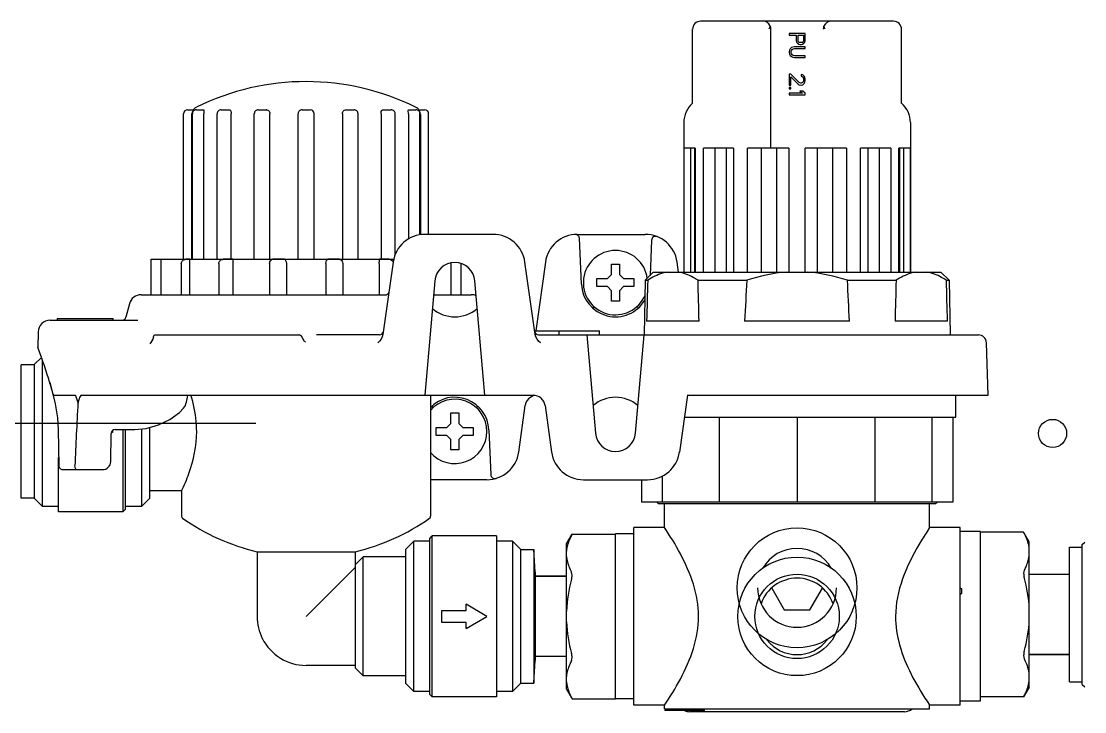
# Model space of a CAD drawing. Header units: millimetres. Extents: x 2482 to 7241, y 2335 to 6851.
# Drawn here: x 3042.5 to 3174.9, y 4629 to 4714.9 of the extents above; entities that cross this region are included whole.
import ezdxf

# ---------------------------------------------------------------- set-up
doc = ezdxf.new("R2010")
doc.units = ezdxf.units.MM
doc.header["$LTSCALE"] = 669.9
doc.layers.get('0').update_dxf_attribs({"linetype": 'CONTINUOUS'})
for name, color, linetype in [('_2211', 7, 'CONTINUOUS'), ('_7182', 7, 'CONTINUOUS'), ('_9295', 7, 'CONTINUOUS'), ('ASSI', 7, 'CONTINUOUS'), ('GEOM', 7, 'CONTINUOUS')]:
    doc.layers.add(name, color=color, linetype=linetype)

msp = doc.modelspace()

# ---------------------------------------------------------------- linework, layer by layer
at = {"color": 7, "linetype": 'Continuous'}
for p, q in [((3116, 4684.67), (3117, 4684.67)), ((3116, 4683.37), (3116, 4684.67)), ((3117, 4684.67), (3117, 4683.37)), ((3114.2, 4682.87), (3115.5, 4682.87)), ((3114.2, 4681.87), (3114.2, 4682.87)), ((3115.5, 4682.87), (3116, 4683.37)), ((3117, 4683.37), (3117.5, 4682.87)), ((3117.5, 4682.87), (3118.8, 4682.87)), ((3118.8, 4682.87), (3118.8, 4681.87)), ((3115.5, 4681.87), (3114.2, 4681.87)), ((3116, 4681.37), (3115.5, 4681.87)), ((3116, 4680.07), (3116, 4681.37)), ((3117.5, 4681.87), (3117, 4681.37)), ((3117, 4681.37), (3117, 4680.07)), ((3118.8, 4681.87), (3117.5, 4681.87)), ((3117, 4680.07), (3116, 4680.07)), ((3096, 4666.17), (3097, 4666.17)), ((3096, 4664.87), (3096, 4666.17)), ((3097, 4666.17), (3097, 4664.87)), ((3094.2, 4664.37), (3095.5, 4664.37)), ((3094.2, 4663.37), (3094.2, 4664.37)), ((3095.5, 4664.37), (3096, 4664.87)), ((3097, 4664.87), (3097.5, 4664.37)), ((3097.5, 4664.37), (3098.8, 4664.37)), ((3098.8, 4664.37), (3098.8, 4663.37)), ((3095.5, 4663.37), (3094.2, 4663.37)), ((3096, 4662.87), (3095.5, 4663.37)), ((3096, 4661.57), (3096, 4662.87)), ((3097.5, 4663.37), (3097, 4662.87)), ((3097, 4662.87), (3097, 4661.57)), ((3098.8, 4663.37), (3097.5, 4663.37)), ((3097, 4661.57), (3096, 4661.57))]:
    msp.add_line(p, q, dxfattribs=at)
at = {"color": 4}
msp.add_line((2971.74, 4664.88), (3071.74, 4664.88), dxfattribs=at)
at = {"color": 7, "linetype": 'Continuous'}
msp.add_open_spline([(3062.76, 4666.77), (3062.93, 4666.97), (3063.15, 4667.52), (3063.24, 4668.07), (3063.26, 4668.37)], degree=3, knots=[0, 0, 0, 0, 0.474058, 1, 1, 1, 1], dxfattribs=at)
at = {"layer": '_2211', "color": 7, "linetype": 'Continuous'}
for p, q in [((3125.01, 4702.28), (3125.01, 4683.67)), ((3153.2, 4702.28), (3153.2, 4683.67)), ((3126.42, 4699.11), (3125.04, 4699.11)), ((3125.04, 4683.67), (3125.04, 4699.11)), ((3125.84, 4699.11), (3125.84, 4683.67)), ((3126.36, 4683.67), (3126.36, 4699.11)), ((3126.42, 4699.11), (3126.42, 4683.67)), ((3131.19, 4699.11), (3127.44, 4699.11)), ((3127.44, 4683.67), (3127.44, 4699.11)), ((3128.87, 4699.11), (3128.87, 4683.67)), ((3130.3, 4683.67), (3130.3, 4699.11)), ((3131.19, 4699.11), (3131.19, 4683.67)), ((3138.09, 4699.11), (3132.95, 4699.11)), ((3132.95, 4683.67), (3132.95, 4699.11)), ((3134.64, 4699.11), (3134.64, 4683.67)), ((3136.6, 4683.67), (3136.6, 4699.11)), ((3138.09, 4699.11), (3138.09, 4683.67)), ((3145.25, 4699.11), (3140.12, 4699.11)), ((3140.12, 4683.67), (3140.12, 4699.11)), ((3141.61, 4699.11), (3141.61, 4683.67)), ((3143.56, 4683.67), (3143.56, 4699.11)), ((3145.25, 4699.11), (3145.25, 4683.67)), ((3150.77, 4699.11), (3147.01, 4699.11)), ((3147.01, 4683.67), (3147.01, 4699.11)), ((3147.91, 4699.11), (3147.91, 4683.67)), ((3149.34, 4683.67), (3149.34, 4699.11)), ((3150.77, 4699.11), (3150.77, 4683.67)), ((3153.16, 4699.11), (3151.78, 4699.11)), ((3151.78, 4683.67), (3151.78, 4699.11)), ((3151.84, 4699.11), (3151.84, 4683.67)), ((3152.37, 4683.67), (3152.37, 4699.11)), ((3153.16, 4699.11), (3153.16, 4683.67))]:
    msp.add_line(p, q, dxfattribs=at)
for centre, start, end in [((3128.19, 4702.28), 131.1806, 180), ((3150.02, 4702.28), 0, 48.8194)]:
    msp.add_arc(centre, 3.18, start, end, dxfattribs=at)
at = {"layer": '_7182', "color": 7, "linetype": 'Continuous'}
for p, q in [((3129.42, 4665.63), (3129.42, 4655.09)), ((3139.1, 4665.63), (3139.1, 4655.09)), ((3148.78, 4665.63), (3148.78, 4655.09)), ((3155.87, 4665.63), (3155.87, 4655.09)), ((3158.47, 4665.63), (3158.47, 4655.09)), ((3119.74, 4657.87), (3119.74, 4655.09)), ((3122.33, 4658.31), (3122.33, 4655.09)), ((3158.47, 4655.09), (3119.74, 4655.09))]:
    msp.add_line(p, q, dxfattribs=at)
at = {"layer": '_9295', "color": 7, "linetype": 'Continuous'}
for p, q in [((3161.88, 4651.42), (3159.4, 4651.42)), ((3161.88, 4651.42), (3161.88, 4630.32)), ((3159.59, 4644.29), (3159.4, 4644.4)), ((3159.59, 4643.75), (3159.59, 4644.29)), ((3159.4, 4643.64), (3159.59, 4643.75)), ((3161.88, 4630.32), (3159.4, 4630.32)), ((3152.46, 4629.02), (3125.74, 4629.02))]:
    msp.add_line(p, q, dxfattribs=at)
for radius in [7.37, 5.25]:
    msp.add_circle((3139.1, 4640.87), radius, dxfattribs=at)
for centre, radius, start, end in [((3139.1, 4640.87), 4.75, 19.3252, 160.6748), ((3139.1, 4640.87), 4.75, 217.8435, 322.1565), ((3125.74, 4630.54), 1.52, 245.2988, 270), ((3152.46, 4630.54), 1.52, 270, 309.0885)]:
    msp.add_arc(centre, radius, start, end, dxfattribs=at)
at = {"layer": 'ASSI', "color": 7, "linetype": 'Continuous'}
for p, q in [((3126.1, 4704.66), (3126.1, 4713.87)), ((3152.1, 4704.66), (3152.1, 4713.87)), ((3058.7, 4685.27), (3088.91, 4685.27)), ((3058.7, 4680.87), (3058.7, 4685.27)), ((3059.96, 4680.87), (3059.96, 4685.27)), ((3062.47, 4684.77), (3062.47, 4680.87)), ((3063.54, 4680.87), (3063.54, 4685.27)), ((3067.14, 4684.77), (3067.14, 4680.87)), ((3068.89, 4685.19), (3068.89, 4685.27)), ((3068.9, 4684.77), (3068.9, 4680.87)), ((3073.46, 4684.77), (3073.46, 4680.87)), ((3075.54, 4684.77), (3075.54, 4680.87)), ((3080.47, 4684.77), (3080.47, 4680.87)), ((3082.55, 4684.77), (3082.55, 4680.87)), ((3087.1, 4684.77), (3087.1, 4680.87)), ((3087.12, 4685.19), (3087.12, 4685.27)), ((3096.05, 4680.87), (3096.05, 4684.81)), ((3097.3, 4680.87), (3097.3, 4684.72)), ((3120.19, 4682.67), (3120.07, 4675.87)), ((3158.02, 4682.67), (3158.14, 4675.87)), ((3056.01, 4679.75), (3055.58, 4678.07)), ((3121.63, 4655.09), (3121.85, 4654.87)), ((3156.35, 4654.87), (3121.85, 4654.87)), ((3122.6, 4651.92), (3122.6, 4654.87)), ((3155.6, 4651.92), (3155.6, 4654.87)), ((3156.57, 4655.09), (3156.35, 4654.87)), ((3118.8, 4651.12), (3116.5, 4651.12)), ((3122.6, 4651.92), (3118.8, 4651.92)), ((3118.8, 4629.82), (3118.8, 4651.92)), ((3155.6, 4651.92), (3155.28, 4651.43)), ((3159.4, 4651.92), (3155.6, 4651.92)), ((3159.4, 4629.82), (3159.4, 4651.92)), ((3161.88, 4651.37), (3161.9, 4651.37)), ((3173, 4649.49), (3174.6, 4649.49)), ((3173, 4632.74), (3173, 4649.49)), ((3110.4, 4645.87), (3106.5, 4645.87)), ((3168, 4646.12), (3173, 4646.12)), ((3110.4, 4635.87), (3106.5, 4635.87)), ((3168, 4636.12), (3173, 4636.12)), ((3173, 4632.74), (3174.6, 4632.74)), ((3118.8, 4630.62), (3116.5, 4630.62)), ((3122.6, 4629.82), (3118.8, 4629.82)), ((3122.6, 4629.37), (3122.6, 4629.82)), ((3155.28, 4630.31), (3155.6, 4629.82)), ((3159.4, 4629.82), (3155.6, 4629.82)), ((3155.6, 4629.37), (3155.6, 4629.82)), ((3161.88, 4630.87), (3161.9, 4630.87))]:
    msp.add_line(p, q, dxfattribs=at)
at = {"layer": 'ASSI', "linetype": 'Continuous'}
msp.add_line((3125.06, 4665.63), (3158.85, 4665.63), dxfattribs=at)
msp.add_circle((3170.9, 4663.62), 1.75, dxfattribs=at)
at = {"layer": 'ASSI', "color": 7, "linetype": 'Continuous'}
msp.add_circle((3139.1, 4644.42), 7.45, dxfattribs=at)
for centre, radius, start, end in [((3116.5, 4682.37), 4, 7.7132, 337.1287), ((3069.96, 4685.2), 1.07, 180.1872, 181.5909), ((3096.5, 4663.87), 4, 220.8018, 139.1982), ((3139.1, 4644.42), 4.91, 29.8935, 150.0953), ((3139.1, 4644.42), 4.91, 180, 360)]:
    msp.add_arc(centre, radius, start, end, dxfattribs=at)
for points, knots in [([(3062.47, 4684.77), (3062.47, 4684.9), (3062.63, 4685.18), (3062.92, 4685.27), (3063.05, 4685.27)], [0, 0, 0, 0, 0.496582, 1, 1, 1, 1]), ([(3067.14, 4684.77), (3067.14, 4684.9), (3067.28, 4685.17), (3067.55, 4685.27), (3067.67, 4685.27)], [0, 0, 0, 0, 0.514685, 1, 1, 1, 1]), ([(3068.89, 4685.17), (3068.89, 4685.14), (3068.9, 4685.01), (3068.9, 4684.88), (3068.9, 4684.77)], [0, 0, 0, 0, 0.18902, 1, 1, 1, 1]), ([(3073.46, 4684.77), (3073.46, 4684.84), (3073.5, 4685.06), (3073.71, 4685.27), (3073.87, 4685.27)], [0, 0, 0, 0, 0.30425, 1, 1, 1, 1]), ([(3075.32, 4685.27), (3075.38, 4685.27), (3075.5, 4685.06), (3075.54, 4684.89), (3075.54, 4684.77)], [0, 0, 0, 0, 0.341793, 1, 1, 1, 1]), ([(3080.47, 4684.77), (3080.47, 4684.89), (3080.5, 4685.06), (3080.62, 4685.27), (3080.69, 4685.27)], [0, 0, 0, 0, 0.658208, 1, 1, 1, 1]), ([(3082.14, 4685.27), (3082.19, 4685.27), (3082.41, 4685.2), (3082.55, 4684.95), (3082.55, 4684.77)], [0, 0, 0, 0, 0.207365, 1, 1, 1, 1]), ([(3087.1, 4684.77), (3087.1, 4684.81), (3087.1, 4684.95), (3087.12, 4685.09), (3087.12, 4685.19)], [0, 0, 0, 0, 0.310306, 1, 1, 1, 1]), ([(3126.85, 4640.87), (3126.85, 4643.57), (3125.42, 4647.48), (3123.29, 4650.89), (3122.6, 4651.92)], [0, 0, 0, 0, 0.680183, 1, 1, 1, 1]), ([(3155.28, 4651.43), (3154.94, 4650.91), (3152.95, 4647.74), (3151.36, 4644.03), (3151.36, 4640.87)], [0, 0, 0, 0, 0.162213, 1, 1, 1, 1]), ([(3122.6, 4629.82), (3123.29, 4630.84), (3125.42, 4634.26), (3126.85, 4638.16), (3126.85, 4640.87)], [0, 0, 0, 0, 0.31982, 1, 1, 1, 1]), ([(3151.36, 4640.87), (3151.36, 4639.67), (3151.95, 4635.87), (3153.86, 4632.48), (3155.28, 4630.31)], [0, 0, 0, 0, 0.315452, 1, 1, 1, 1])]:
    msp.add_open_spline(points, degree=3, knots=knots, dxfattribs=at)
msp.add_open_spline([(3088.33, 4685.27), (3088.53, 4685.27), (3088.76, 4685.12), (3088.83, 4684.94)], degree=3, dxfattribs=at)
at = {"layer": 'GEOM', "color": 7, "linetype": 'Continuous'}
for p, q in [((3151.1, 4714.87), (3127.1, 4714.87)), ((3126.1, 4704.66), (3126.1, 4713.87)), ((3135.85, 4699.11), (3135.85, 4713.87)), ((3140.1, 4713.37), (3138.1, 4713.37)), ((3138.1, 4713.37), (3138.1, 4713.15)), ((3138.1, 4713.15), (3139, 4713.15)), ((3139, 4713.15), (3139, 4712.48)), ((3139.25, 4713.15), (3139.89, 4713.15)), ((3139.25, 4712.44), (3139.25, 4713.15)), ((3139.89, 4713.15), (3139.89, 4712.44)), ((3140.1, 4712.48), (3140.1, 4713.37)), ((3152.1, 4704.66), (3152.1, 4713.87)), ((3139, 4712.48), (3139.04, 4712.29)), ((3139.04, 4712.29), (3139.17, 4712.14)), ((3139.17, 4712.14), (3139.34, 4712.03)), ((3139.29, 4712.33), (3139.25, 4712.44)), ((3139.38, 4712.25), (3139.29, 4712.33)), ((3139.34, 4712.03), (3139.46, 4711.99)), ((3139.51, 4712.22), (3139.38, 4712.25)), ((3139.46, 4711.99), (3139.63, 4711.99)), ((3139.63, 4712.22), (3139.51, 4712.22)), ((3139.76, 4712.25), (3139.63, 4712.22)), ((3139.63, 4711.99), (3139.76, 4712.03)), ((3139.85, 4712.33), (3139.76, 4712.25)), ((3139.76, 4712.03), (3139.93, 4712.14)), ((3139.89, 4712.44), (3139.85, 4712.33)), ((3139.93, 4712.14), (3140.06, 4712.29)), ((3140.06, 4712.29), (3140.1, 4712.48)), ((3138.15, 4711.29), (3138.1, 4711.1)), ((3138.1, 4711.1), (3138.1, 4710.95)), ((3138.1, 4710.95), (3138.15, 4710.77)), ((3138.23, 4711.44), (3138.15, 4711.29)), ((3138.15, 4710.77), (3138.23, 4710.62)), ((3138.4, 4711.59), (3138.23, 4711.44)), ((3138.23, 4710.62), (3138.4, 4710.47)), ((3138.36, 4711.1), (3138.4, 4711.25)), ((3138.36, 4710.95), (3138.36, 4711.1)), ((3138.4, 4710.81), (3138.36, 4710.95)), ((3138.57, 4711.66), (3138.4, 4711.59)), ((3138.4, 4711.25), (3138.49, 4711.36)), ((3138.49, 4710.69), (3138.4, 4710.81)), ((3138.4, 4710.47), (3138.57, 4710.4)), ((3138.49, 4711.36), (3138.61, 4711.44)), ((3138.61, 4710.62), (3138.49, 4710.69)), ((3138.78, 4711.7), (3138.57, 4711.66)), ((3138.61, 4711.44), (3138.78, 4711.47)), ((3138.78, 4710.58), (3138.61, 4710.62)), ((3140.1, 4711.7), (3138.78, 4711.7)), ((3138.78, 4711.47), (3140.1, 4711.47)), ((3140.1, 4710.58), (3138.78, 4710.58)), ((3140.1, 4711.47), (3140.1, 4711.7)), ((3140.1, 4710.36), (3140.1, 4710.58)), ((3138.57, 4710.4), (3138.78, 4710.36)), ((3138.78, 4710.36), (3140.1, 4710.36)), ((3138.32, 4708.28), (3138.1, 4708.28)), ((3138.1, 4708.28), (3138.1, 4706.94)), ((3139.38, 4707.24), (3138.32, 4708.28)), ((3138.32, 4706.94), (3138.32, 4707.98)), ((3138.32, 4707.98), (3139.25, 4707.05)), ((3139.8, 4708.21), (3139.63, 4708.24)), ((3139.63, 4708.24), (3139.63, 4708.06)), ((3139.63, 4708.06), (3139.76, 4707.98)), ((3139.76, 4707.98), (3139.85, 4707.87)), ((3139.97, 4708.06), (3139.8, 4708.21)), ((3139.85, 4707.87), (3139.89, 4707.69)), ((3140.06, 4707.91), (3139.97, 4708.06)), ((3140.1, 4707.65), (3140.06, 4707.91)), ((3138.1, 4706.94), (3138.32, 4706.94)), ((3138.32, 4706.65), (3138.1, 4706.65)), ((3138.1, 4706.65), (3138.1, 4706.46)), ((3138.32, 4706.46), (3138.32, 4706.65)), ((3139.25, 4707.05), (3139.38, 4706.98)), ((3139.55, 4707.17), (3139.38, 4707.24)), ((3139.38, 4706.98), (3139.55, 4706.94)), ((3139.63, 4707.17), (3139.55, 4707.17)), ((3139.55, 4706.94), (3139.63, 4706.94)), ((3139.76, 4707.24), (3139.63, 4707.17)), ((3139.63, 4706.94), (3139.8, 4706.98)), ((3139.85, 4707.35), (3139.76, 4707.24)), ((3139.8, 4706.98), (3139.97, 4707.13)), ((3139.89, 4707.54), (3139.85, 4707.35)), ((3139.89, 4707.69), (3139.89, 4707.54)), ((3139.97, 4707.13), (3140.06, 4707.28)), ((3140.06, 4707.28), (3140.1, 4707.5)), ((3140.1, 4707.5), (3140.1, 4707.65)), ((3138.1, 4706.46), (3138.32, 4706.46)), ((3139.76, 4705.94), (3138.1, 4705.94)), ((3138.1, 4705.94), (3138.1, 4705.72)), ((3138.1, 4705.72), (3140.1, 4705.72)), ((3139.8, 4706.16), (3139.46, 4706.16)), ((3139.46, 4706.16), (3139.76, 4705.94)), ((3140.1, 4705.94), (3139.8, 4706.16)), ((3140.1, 4705.72), (3140.1, 4705.94)), ((3063.25, 4703.87), (3063.97, 4703.87)), ((3064.34, 4703.87), (3065.21, 4703.87)), ((3067.43, 4703.87), (3068.4, 4703.87)), ((3072.05, 4703.87), (3073.05, 4703.87)), ((3073.12, 4703.86), (3073.05, 4703.87)), ((3077.5, 4703.87), (3078.5, 4703.87)), ((3082.89, 4703.86), (3082.96, 4703.87)), ((3082.96, 4703.87), (3083.96, 4703.87)), ((3087.61, 4703.87), (3088.58, 4703.87)), ((3090.8, 4703.87), (3091.67, 4703.87)), ((3092.04, 4703.87), (3092.75, 4703.87)), ((3062.75, 4685.27), (3062.75, 4703.37)), ((3063.79, 4685.27), (3063.79, 4703.26)), ((3063.84, 4685.27), (3063.84, 4703.37)), ((3065.25, 4685.27), (3065.25, 4703.26)), ((3066.93, 4685.27), (3066.93, 4703.37)), ((3068.66, 4703.26), (3068.66, 4703.37)), ((3068.66, 4685.27), (3068.66, 4703.26)), ((3071.55, 4685.27), (3071.55, 4703.37)), ((3073.49, 4703.26), (3073.49, 4703.37)), ((3073.49, 4685.27), (3073.49, 4703.26)), ((3077, 4685.27), (3077, 4703.37)), ((3079, 4685.27), (3079, 4703.37)), ((3082.52, 4703.37), (3082.52, 4703.26)), ((3082.52, 4703.26), (3082.52, 4685.27)), ((3084.46, 4685.27), (3084.46, 4703.37)), ((3087.34, 4703.37), (3087.35, 4703.26)), ((3087.35, 4703.26), (3087.35, 4685.27)), ((3089.08, 4685.86), (3089.08, 4703.37)), ((3090.75, 4703.26), (3090.75, 4687.78)), ((3092.17, 4688.32), (3092.17, 4703.37)), ((3092.21, 4703.37), (3092.22, 4703.29)), ((3092.22, 4703.29), (3092.22, 4703.26)), ((3092.22, 4703.26), (3092.22, 4688.32)), ((3093.25, 4688.37), (3093.25, 4703.37)), ((3101.27, 4688.37), (3092.79, 4688.37)), ((3111.74, 4688.37), (3120.21, 4688.37)), ((3112.26, 4682.18), (3112.01, 4687.88)), ((3120.99, 4687.65), (3120.8, 4683.27)), ((3063.54, 4685.27), (3063.05, 4685.27)), ((3068.89, 4685.27), (3067.67, 4685.27)), ((3075.32, 4685.27), (3073.87, 4685.27)), ((3082.14, 4685.27), (3080.69, 4685.27)), ((3088.33, 4685.27), (3087.12, 4685.27)), ((3088.83, 4684.92), (3087.56, 4675.92)), ((3106.5, 4675.92), (3105.23, 4684.92)), ((3107.78, 4684.92), (3106.57, 4676.37)), ((3124.35, 4683.67), (3124.18, 4684.92)), ((3121.2, 4683.67), (3120.19, 4682.67)), ((3120.19, 4682.67), (3120.51, 4682.67)), ((3121.2, 4683.67), (3157, 4683.67)), ((3126.78, 4682.67), (3132.84, 4682.67)), ((3145.37, 4682.67), (3151.43, 4682.67)), ((3157, 4683.67), (3158.02, 4682.67)), ((3157.69, 4682.67), (3158.02, 4682.67)), ((3094.01, 4682.59), (3092.77, 4668.37)), ((3100.24, 4668.37), (3098.99, 4682.59)), ((3057.46, 4680.87), (3088.01, 4680.87)), ((3093.86, 4680.87), (3098.54, 4680.87)), ((3113.74, 4679.5), (3113.71, 4679.16)), ((3119.26, 4679.5), (3119.29, 4679.16)), ((3046.14, 4677.7), (3057.07, 4677.7)), ((3047, 4677.9), (3054, 4677.9)), ((3047, 4677.9), (3047, 4677.7)), ((3054, 4677.7), (3054, 4677.9)), ((3126.91, 4677.57), (3120.38, 4677.57)), ((3145.63, 4677.57), (3132.57, 4677.57)), ((3157.83, 4677.57), (3151.3, 4677.57)), ((3044.64, 4676.22), (3044.61, 4674.36)), ((3106.44, 4676.37), (3114.5, 4676.37)), ((3109.5, 4675.87), (3109.5, 4676.37)), ((3114.5, 4675.87), (3114.5, 4676.37)), ((3059.19, 4675.87), (3077.12, 4675.87)), ((3087.12, 4675.87), (3079.28, 4675.87)), ((3106.94, 4675.87), (3161.67, 4675.87)), ((3112.94, 4675.87), (3114.01, 4663.65)), ((3118.99, 4663.65), (3120.06, 4675.87)), ((3162.9, 4668.37), (3162.67, 4674.9)), ((3044.66, 4674.21), (3044.61, 4674.36)), ((3044.75, 4673.97), (3044.66, 4674.21)), ((3042.55, 4655.57), (3042.55, 4672.17)), ((3044.2, 4672.17), (3042.55, 4672.17)), ((3044.2, 4672.22), (3045.07, 4673.08)), ((3044.2, 4655.52), (3044.2, 4672.22)), ((3045.11, 4672.96), (3045.06, 4673.08)), ((3045.2, 4654.52), (3045.2, 4672.69)), ((3046.09, 4669.95), (3046.37, 4669)), ((3046.6, 4668.37), (3049.24, 4668.37)), ((3050.09, 4668.37), (3106.25, 4668.37)), ((3093.5, 4668.37), (3093.5, 4653.32)), ((3125.45, 4668.37), (3124.46, 4661.31)), ((3125.45, 4668.37), (3162.9, 4668.37)), ((3158.85, 4665.63), (3158.85, 4668.33)), ((3093.74, 4666.74), (3093.71, 4667.07)), ((3099.29, 4667.07), (3099.26, 4666.74)), ((3104.46, 4661.31), (3105.27, 4667.08)), ((3107.74, 4667.08), (3108.55, 4661.31)), ((3057.5, 4664.19), (3057.5, 4654.52)), ((3058.5, 4664.36), (3058.5, 4655.52)), ((3047.13, 4664.11), (3047.22, 4659.61)), ((3053.68, 4660.1), (3053.74, 4663.63)), ((3053.76, 4663.73), (3054, 4663.87)), ((3054, 4663.87), (3053.87, 4663.94)), ((3054.24, 4664.12), (3056.67, 4664.12)), ((3055.2, 4664.12), (3055.2, 4653.87)), ((3055.5, 4664.12), (3055.5, 4654.17)), ((3100.75, 4664.05), (3100.99, 4658.49)), ((3047.2, 4653.87), (3047.2, 4660.63)), ((3047.72, 4659.12), (3052.68, 4659.12)), ((3049.23, 4659.61), (3049.23, 4659.59)), ((3100.5, 4657.87), (3093.5, 4657.87)), ((3112.51, 4657.87), (3120.5, 4657.87)), ((3062.5, 4656.47), (3058.5, 4656.47)), ((3062.5, 4656.47), (3062.5, 4653.32)), ((3044.2, 4655.57), (3042.55, 4655.57)), ((3044.2, 4655.52), (3045.2, 4654.52)), ((3058.5, 4655.52), (3057.5, 4654.52)), ((3047.2, 4654.52), (3045.2, 4654.52)), ((3055.2, 4653.87), (3047.2, 4653.87)), ((3055.5, 4654.17), (3055.2, 4653.87)), ((3057.5, 4654.52), (3055.5, 4654.52)), ((3110.4, 4649.89), (3111.1, 4651.11)), ((3111.1, 4651.11), (3111.03, 4650.97)), ((3111.1, 4651.11), (3116.5, 4651.11)), ((3116.5, 4630.62), (3116.5, 4651.12)), ((3161.9, 4651.37), (3161.9, 4630.87)), ((3167.3, 4651.36), (3161.9, 4651.36)), ((3167.37, 4651.22), (3167.3, 4651.36)), ((3168, 4650.14), (3167.38, 4651.22)), ((3090.4, 4649.22), (3091.4, 4650.22)), ((3093.4, 4650.22), (3091.4, 4650.22)), ((3091.4, 4631.52), (3091.4, 4650.22)), ((3093.4, 4650.57), (3093.7, 4650.87)), ((3093.4, 4631.17), (3093.4, 4650.57)), ((3101.7, 4650.87), (3093.7, 4650.87)), ((3093.7, 4630.87), (3093.7, 4650.87)), ((3101.7, 4650.87), (3101.7, 4630.87)), ((3103.7, 4650.22), (3101.7, 4650.22)), ((3103.7, 4650.22), (3103.7, 4631.52)), ((3104.7, 4649.22), (3103.7, 4650.22)), ((3110.4, 4631.84), (3110.4, 4649.89)), ((3168, 4632.09), (3168, 4650.14)), ((3174.6, 4649.82), (3174.9, 4650.12)), ((3174.6, 4632.42), (3174.6, 4649.82)), ((3071.9, 4648.91), (3084.1, 4648.91)), ((3071.9, 4648.91), (3071.9, 4640.87)), ((3084.1, 4648.91), (3084.1, 4634.47)), ((3084.1, 4647.27), (3085.1, 4648.27)), ((3090.4, 4648.27), (3085.1, 4648.27)), ((3085.1, 4633.47), (3085.1, 4648.27)), ((3090.4, 4632.52), (3090.4, 4649.22)), ((3104.7, 4649.22), (3104.7, 4632.52)), ((3104.7, 4649.17), (3106.36, 4649.17)), ((3106.5, 4646.37), (3106.36, 4649.17)), ((3106.36, 4649.17), (3106.36, 4632.57)), ((3084.1, 4646.97), (3078, 4640.87)), ((3106.5, 4646.37), (3106.5, 4635.37)), ((3106.5, 4645.87), (3110.4, 4645.87)), ((3168, 4646.12), (3173, 4646.12)), ((3135.95, 4644.39), (3137.51, 4641.67)), ((3140.69, 4641.67), (3142.26, 4644.39)), ((3100.5, 4640.87), (3097.9, 4642.37)), ((3097.9, 4641.62), (3097.9, 4642.37)), ((3137.51, 4641.67), (3140.69, 4641.67)), ((3094.9, 4641.62), (3097.9, 4641.62)), ((3094.9, 4640.12), (3094.9, 4641.62)), ((3097.9, 4639.37), (3100.5, 4640.87)), ((3097.9, 4640.12), (3094.9, 4640.12)), ((3097.9, 4639.37), (3097.9, 4640.12)), ((3106.36, 4632.6), (3106.5, 4635.37)), ((3110.4, 4635.87), (3106.5, 4635.87)), ((3173, 4636.12), (3168, 4636.12)), ((3084.1, 4634.77), (3078, 4634.77)), ((3084.1, 4634.47), (3085.1, 4633.47)), ((3090.4, 4633.47), (3085.1, 4633.47)), ((3090.4, 4632.52), (3091.4, 4631.52)), ((3104.7, 4632.52), (3103.7, 4631.52)), ((3104.7, 4632.57), (3106.36, 4632.57)), ((3174.6, 4632.42), (3174.9, 4632.12)), ((3093.4, 4631.52), (3091.4, 4631.52)), ((3093.4, 4631.17), (3093.7, 4630.87)), ((3103.7, 4631.52), (3101.7, 4631.52)), ((3110.4, 4631.84), (3111.03, 4630.76)), ((3168, 4632.09), (3167.3, 4630.88)), ((3101.7, 4630.87), (3093.7, 4630.87)), ((3111.03, 4630.76), (3111.1, 4630.63)), ((3111.1, 4630.63), (3116.5, 4630.63)), ((3167.3, 4630.88), (3161.9, 4630.88)), ((3167.3, 4630.88), (3167.37, 4631.01)), ((3122.6, 4629.37), (3155.6, 4629.37)), ((3122.63, 4629.37), (3122.63, 4629.17)), ((3127.63, 4629.17), (3122.63, 4629.17))]:
    msp.add_line(p, q, dxfattribs=at)
for points in [[(3063.79, 4703.26), (3063.79, 4703.29), (3063.79, 4703.33), (3063.79, 4703.37)], [(3065.25, 4703.26), (3065.25, 4703.29), (3065.25, 4703.33), (3065.26, 4703.37)], [(3090.75, 4703.37), (3090.75, 4703.33), (3090.75, 4703.29), (3090.75, 4703.26)], [(3088.31, 4681.19), (3088.29, 4681.15), (3088.23, 4681.02), (3088.13, 4680.92), (3088.03, 4680.87), (3088.01, 4680.87)], [(3046.37, 4669), (3046.77, 4667.29), (3047.04, 4665.55), (3047.13, 4664.11)], [(3056.67, 4664.12), (3058.08, 4664.24), (3059.63, 4664.67), (3061.04, 4665.35), (3062.23, 4666.24), (3062.76, 4666.77)]]:
    msp.add_lwpolyline(points, dxfattribs=at)
for centre, radius, start, end in [((3127.1, 4713.87), 1, 90, 180), ((3134.85, 4713.87), 1, 0, 57.8749), ((3143.35, 4713.87), 1, 122.1251, 180), ((3151.1, 4713.87), 1, 0, 90), ((3078, 4676.61), 30.76, 63.561, 116.3529), ((3063.25, 4703.37), 0.5, 90, 180), ((3064.34, 4703.37), 0.5, 89.9999, 180), ((3064.75, 4703.26), 1, 116.439, 142.2284), ((3067.43, 4703.37), 0.5, 89.9999, 180), ((3072.05, 4703.37), 0.5, 89.9999, 180), ((3077.5, 4703.37), 0.5, 89.9996, 180), ((3078.5, 4703.37), 0.5, 0, 89.9999), ((3083.96, 4703.37), 0.5, 0, 90.0001), ((3088.58, 4703.37), 0.5, 0, 90.0001), ((3091.67, 4703.37), 0.5, 0, 90.0001), ((3091.25, 4703.26), 1, 37.7716, 63.561), ((3092.75, 4703.37), 0.5, 0, 90), ((3064.95, 4703.24), 1.17, 161.7265, 173.48), ((3091.05, 4703.24), 1.17, 6.5199, 18.2653), ((3092.79, 4684.37), 4, 90, 172), ((3101.27, 4684.37), 4, 8, 90), ((3111.74, 4684.37), 4, 90, 172), ((3111.51, 4687.86), 0.5, 2.4994, 93.7403), ((3120.21, 4684.37), 4, 8, 90), ((3121.49, 4687.63), 0.5, 68.6881, 177.4932), ((3096.5, 4682.37), 2.5, 5, 175), ((3116.5, 4682.37), 4.25, 182.5, 329.3338), ((3057.46, 4679.37), 1.5, 90, 165.4258), ((3098.54, 4679.37), 1.5, 65.663, 90), ((3096.5, 4682.37), 4.25, 228.9681, 311.0319), ((3046.14, 4676.2), 1.5, 90, 179), ((3055.09, 4678.2), 0.5, 270, 345.4258), ((3087.12, 4676.37), 0.5, 270, 352), ((3106.94, 4676.37), 0.5, 188, 270), ((3161.67, 4674.87), 1, 2, 90), ((2950.3, 4639.74), 100.46, 19.387, 19.9264), ((3096.5, 4663.87), 4.25, 2.5, 135.2172), ((3106.75, 4666.87), 1.5, 100.5164, 172), ((3106.25, 4666.87), 1.5, 8, 90), ((3116.5, 4663.87), 4.25, 48.9681, 131.0319), ((3158.55, 4668.33), 0.3, 0, 7.8394), ((3588.85, 4636.81), 540.11, 176.7524, 177.5803), ((3054.24, 4663.62), 0.5, 90, 179), ((3116.5, 4663.87), 2.5, 185, 355), ((3100.5, 4661.87), 4, 270, 352), ((3112.51, 4661.87), 4, 188, 270), ((3120.5, 4661.87), 4, 270, 352), ((3047.72, 4659.62), 0.499, 181.1826, 195.2533), ((3052.68, 4660.12), 1, 270, 359), ((3101.49, 4658.51), 0.5, 182.4966, 286.5264), ((3062.8, 4653.32), 0.3, 180, 234.8473), ((3078, 4674.91), 26.7, 234.8611, 256.7933), ((3078, 4674.91), 26.7, 283.2067, 305.1527), ((3093.2, 4653.32), 0.3, 305.1527, 360), ((3078, 4640.87), 6.1, 206.5649, 270.0007)]:
    msp.add_arc(centre, radius, start, end, dxfattribs=at)
for points, knots in [([(3135.38, 4714.71), (3135.35, 4714.74), (3135.25, 4714.8), (3135.14, 4714.87), (3135.06, 4714.87)], [0, 0, 0, 0, 0.323922, 1, 1, 1, 1]), ([(3142.82, 4714.71), (3142.85, 4714.74), (3142.96, 4714.8), (3143.07, 4714.87), (3143.15, 4714.87)], [0, 0, 0, 0, 0.323843, 1, 1, 1, 1]), ([(3063.97, 4703.87), (3063.98, 4703.87), (3063.94, 4703.82), (3063.93, 4703.8), (3063.92, 4703.78)], [0, 0, 0, 0, 0.252135, 1, 1, 1, 1]), ([(3065.21, 4703.87), (3065.23, 4703.87), (3065.27, 4703.85), (3065.28, 4703.8), (3065.29, 4703.78)], [0, 0, 0, 0, 0.457022, 1, 1, 1, 1]), ([(3090.72, 4703.78), (3090.72, 4703.8), (3090.73, 4703.85), (3090.78, 4703.87), (3090.8, 4703.87)], [0, 0, 0, 0, 0.542961, 1, 1, 1, 1]), ([(3092.08, 4703.78), (3092.07, 4703.8), (3092.07, 4703.82), (3092.03, 4703.87), (3092.04, 4703.87)], [0, 0, 0, 0, 0.748135, 1, 1, 1, 1]), ([(3065.29, 4703.78), (3065.29, 4703.76), (3065.29, 4703.62), (3065.27, 4703.48), (3065.26, 4703.37)], [0, 0, 0, 0, 0.182614, 1, 1, 1, 1]), ([(3068.59, 4703.78), (3068.6, 4703.76), (3068.67, 4703.63), (3068.67, 4703.48), (3068.66, 4703.37)], [0, 0, 0, 0, 0.203215, 1, 1, 1, 1]), ([(3087.34, 4703.37), (3087.34, 4703.41), (3087.34, 4703.55), (3087.36, 4703.7), (3087.42, 4703.78)], [0, 0, 0, 0, 0.296341, 1, 1, 1, 1]), ([(3090.75, 4703.37), (3090.74, 4703.41), (3090.73, 4703.55), (3090.71, 4703.69), (3090.72, 4703.78)], [0, 0, 0, 0, 0.304908, 1, 1, 1, 1]), ([(3122.98, 4683.67), (3122.76, 4683.64), (3121.89, 4683.45), (3121.08, 4683.04), (3120.51, 4682.67)], [0, 0, 0, 0, 0.239784, 1, 1, 1, 1]), ([(3126.78, 4682.67), (3126.58, 4682.8), (3125.82, 4683.25), (3124.96, 4683.57), (3124.31, 4683.67)], [0, 0, 0, 0, 0.263076, 1, 1, 1, 1]), ([(3153.89, 4683.67), (3153.68, 4683.64), (3152.81, 4683.45), (3152, 4683.04), (3151.43, 4682.67)], [0, 0, 0, 0, 0.239784, 1, 1, 1, 1]), ([(3157.69, 4682.67), (3157.5, 4682.8), (3156.73, 4683.25), (3155.88, 4683.57), (3155.23, 4683.67)], [0, 0, 0, 0, 0.263076, 1, 1, 1, 1]), ([(3077.66, 4675.29), (3077.58, 4675.48), (3077.46, 4675.75), (3077.19, 4675.87), (3077.12, 4675.87)], [0, 0, 0, 0, 0.74448, 1, 1, 1, 1]), ([(3046.09, 4669.95), (3046.01, 4670.24), (3045.69, 4671.25), (3045.35, 4672.25), (3045.11, 4672.96)], [0, 0, 0, 0, 0.288631, 1, 1, 1, 1]), ([(3046.6, 4668.37), (3046.57, 4668.37), (3046.55, 4668.46), (3046.51, 4668.57), (3046.43, 4668.82), (3046.33, 4669.15), (3046.21, 4669.55), (3046.13, 4669.82), (3046.09, 4669.95)], [0, 0, 0, 0, 0.051488, 0.119042, 0.243761, 0.500391, 0.75297, 1, 1, 1, 1]), ([(3049.61, 4667.41), (3049.57, 4667.58), (3049.51, 4667.85), (3049.4, 4668.15), (3049.33, 4668.37), (3049.24, 4668.37)], [0, 0, 0, 0, 0.510406, 0.759309, 1, 1, 1, 1]), ([(3050.09, 4668.37), (3049.91, 4668.37), (3049.74, 4667.89), (3049.65, 4667.58), (3049.61, 4667.4)], [0, 0, 0, 0, 0.492177, 1, 1, 1, 1]), ([(3064.38, 4663.87), (3064.38, 4664.28), (3064.31, 4665.81), (3063.99, 4667.32), (3063.65, 4668.39)], [0, 0, 0, 0, 0.267239, 1, 1, 1, 1]), ([(3062.5, 4656.47), (3062.84, 4657.17), (3063.85, 4659.53), (3064.38, 4662.1), (3064.38, 4663.87)], [0, 0, 0, 0, 0.306846, 1, 1, 1, 1]), ([(3049.39, 4659.12), (3049.33, 4659.12), (3049.24, 4659.32), (3049.23, 4659.48), (3049.23, 4659.59)], [0, 0, 0, 0, 0.336244, 1, 1, 1, 1]), ([(3111.03, 4650.97), (3110.95, 4650.81), (3110.65, 4650.19), (3110.45, 4649.51), (3110.4, 4649)], [0, 0, 0, 0, 0.259815, 1, 1, 1, 1]), ([(3168, 4649.25), (3167.99, 4649.42), (3167.88, 4650.1), (3167.62, 4650.76), (3167.37, 4651.22)], [0, 0, 0, 0, 0.242593, 1, 1, 1, 1]), ([(3110.4, 4648.33), (3110.42, 4648.16), (3110.52, 4647.47), (3110.79, 4646.82), (3111.03, 4646.35)], [0, 0, 0, 0, 0.242593, 1, 1, 1, 1]), ([(3167.37, 4646.6), (3167.46, 4646.76), (3167.76, 4647.38), (3167.96, 4648.06), (3168, 4648.58)], [0, 0, 0, 0, 0.259815, 1, 1, 1, 1]), ([(3111.03, 4645.49), (3111.08, 4645.65), (3111.12, 4645.94), (3111.09, 4646.24), (3111.03, 4646.35)], [0, 0, 0, 0, 0.575323, 1, 1, 1, 1]), ([(3167.37, 4646.6), (3167.31, 4646.49), (3167.28, 4646.19), (3167.33, 4645.9), (3167.37, 4645.74)], [0, 0, 0, 0, 0.424677, 1, 1, 1, 1]), ([(3167.37, 4636.5), (3167.33, 4636.34), (3167.28, 4636.05), (3167.31, 4635.74), (3167.37, 4635.63)], [0, 0, 0, 0, 0.575323, 1, 1, 1, 1]), ([(3111.03, 4635.38), (3110.95, 4635.22), (3110.65, 4634.6), (3110.45, 4633.92), (3110.4, 4633.41)], [0, 0, 0, 0, 0.259815, 1, 1, 1, 1]), ([(3111.03, 4635.38), (3111.09, 4635.49), (3111.12, 4635.8), (3111.08, 4636.09), (3111.03, 4636.25)], [0, 0, 0, 0, 0.424677, 1, 1, 1, 1]), ([(3168, 4633.66), (3167.99, 4633.83), (3167.88, 4634.52), (3167.62, 4635.17), (3167.37, 4635.63)], [0, 0, 0, 0, 0.242593, 1, 1, 1, 1]), ([(3110.4, 4632.74), (3110.42, 4632.57), (3110.52, 4631.88), (3110.79, 4631.23), (3111.03, 4630.76)], [0, 0, 0, 0, 0.242593, 1, 1, 1, 1]), ([(3167.37, 4631.01), (3167.46, 4631.17), (3167.76, 4631.8), (3167.96, 4632.48), (3168, 4632.99)], [0, 0, 0, 0, 0.259815, 1, 1, 1, 1])]:
    msp.add_open_spline(points, degree=3, knots=knots, dxfattribs=at)
for points in [[(3135.77, 4714.26), (3135.72, 4714.13), (3135.66, 4714), (3135.6, 4713.87)], [(3142.61, 4713.87), (3142.55, 4714), (3142.49, 4714.13), (3142.43, 4714.26)], [(3068.4, 4703.87), (3068.47, 4703.87), (3068.54, 4703.84), (3068.59, 4703.78)], [(3073.12, 4703.86), (3073.19, 4703.85), (3073.26, 4703.83), (3073.32, 4703.78)], [(3082.69, 4703.78), (3082.74, 4703.83), (3082.82, 4703.85), (3082.89, 4703.86)], [(3087.42, 4703.78), (3087.46, 4703.84), (3087.54, 4703.87), (3087.61, 4703.87)], [(3063.92, 4703.78), (3063.89, 4703.72), (3063.87, 4703.66), (3063.85, 4703.6)], [(3073.32, 4703.78), (3073.44, 4703.69), (3073.49, 4703.52), (3073.49, 4703.37)], [(3082.52, 4703.37), (3082.51, 4703.52), (3082.57, 4703.69), (3082.69, 4703.78)], [(3092.16, 4703.6), (3092.14, 4703.66), (3092.11, 4703.72), (3092.08, 4703.78)], [(3120.51, 4682.67), (3120.47, 4680.97), (3120.42, 4679.27), (3120.38, 4677.57)], [(3126.91, 4677.57), (3126.87, 4679.27), (3126.82, 4680.97), (3126.78, 4682.67)], [(3132.84, 4682.67), (3132.75, 4680.97), (3132.66, 4679.27), (3132.57, 4677.57)], [(3137.77, 4683.67), (3136.09, 4683.55), (3134.43, 4683.19), (3132.84, 4682.67)], [(3145.37, 4682.67), (3143.77, 4683.19), (3142.11, 4683.55), (3140.44, 4683.67)], [(3145.63, 4677.57), (3145.54, 4679.27), (3145.46, 4680.97), (3145.37, 4682.67)], [(3151.43, 4682.67), (3151.38, 4680.97), (3151.34, 4679.27), (3151.3, 4677.57)], [(3157.83, 4677.57), (3157.78, 4679.27), (3157.74, 4680.97), (3157.69, 4682.67)], [(3058.99, 4675.56), (3058.91, 4675.27), (3058.75, 4674.99), (3058.55, 4674.76)], [(3058.99, 4675.56), (3059.02, 4675.68), (3059.06, 4675.87), (3059.19, 4675.87)], [(3077.93, 4674.96), (3077.82, 4675.05), (3077.71, 4675.16), (3077.66, 4675.29)], [(3087.56, 4675.92), (3087.51, 4675.51), (3087.19, 4675.17), (3086.91, 4674.87)], [(3107.15, 4674.87), (3106.87, 4675.17), (3106.55, 4675.51), (3106.5, 4675.92)], [(3047.24, 4659.49), (3047.26, 4659.42), (3047.29, 4659.35), (3047.34, 4659.3)], [(3047.34, 4659.3), (3047.43, 4659.19), (3047.58, 4659.12), (3047.72, 4659.12)], [(3168, 4641.79), (3167.95, 4643.12), (3167.71, 4644.45), (3167.37, 4645.74)], [(3111.03, 4645.49), (3110.69, 4644.2), (3110.46, 4642.87), (3110.4, 4641.54)], [(3071.9, 4640.87), (3071.9, 4639.93), (3072.13, 4638.98), (3072.55, 4638.14)], [(3167.37, 4636.5), (3167.71, 4637.79), (3167.95, 4639.11), (3168, 4640.44)], [(3110.4, 4640.19), (3110.46, 4638.86), (3110.69, 4637.54), (3111.03, 4636.25)]]:
    msp.add_open_spline(points, degree=3, dxfattribs=at)

doc.saveas('drawing.dxf')
